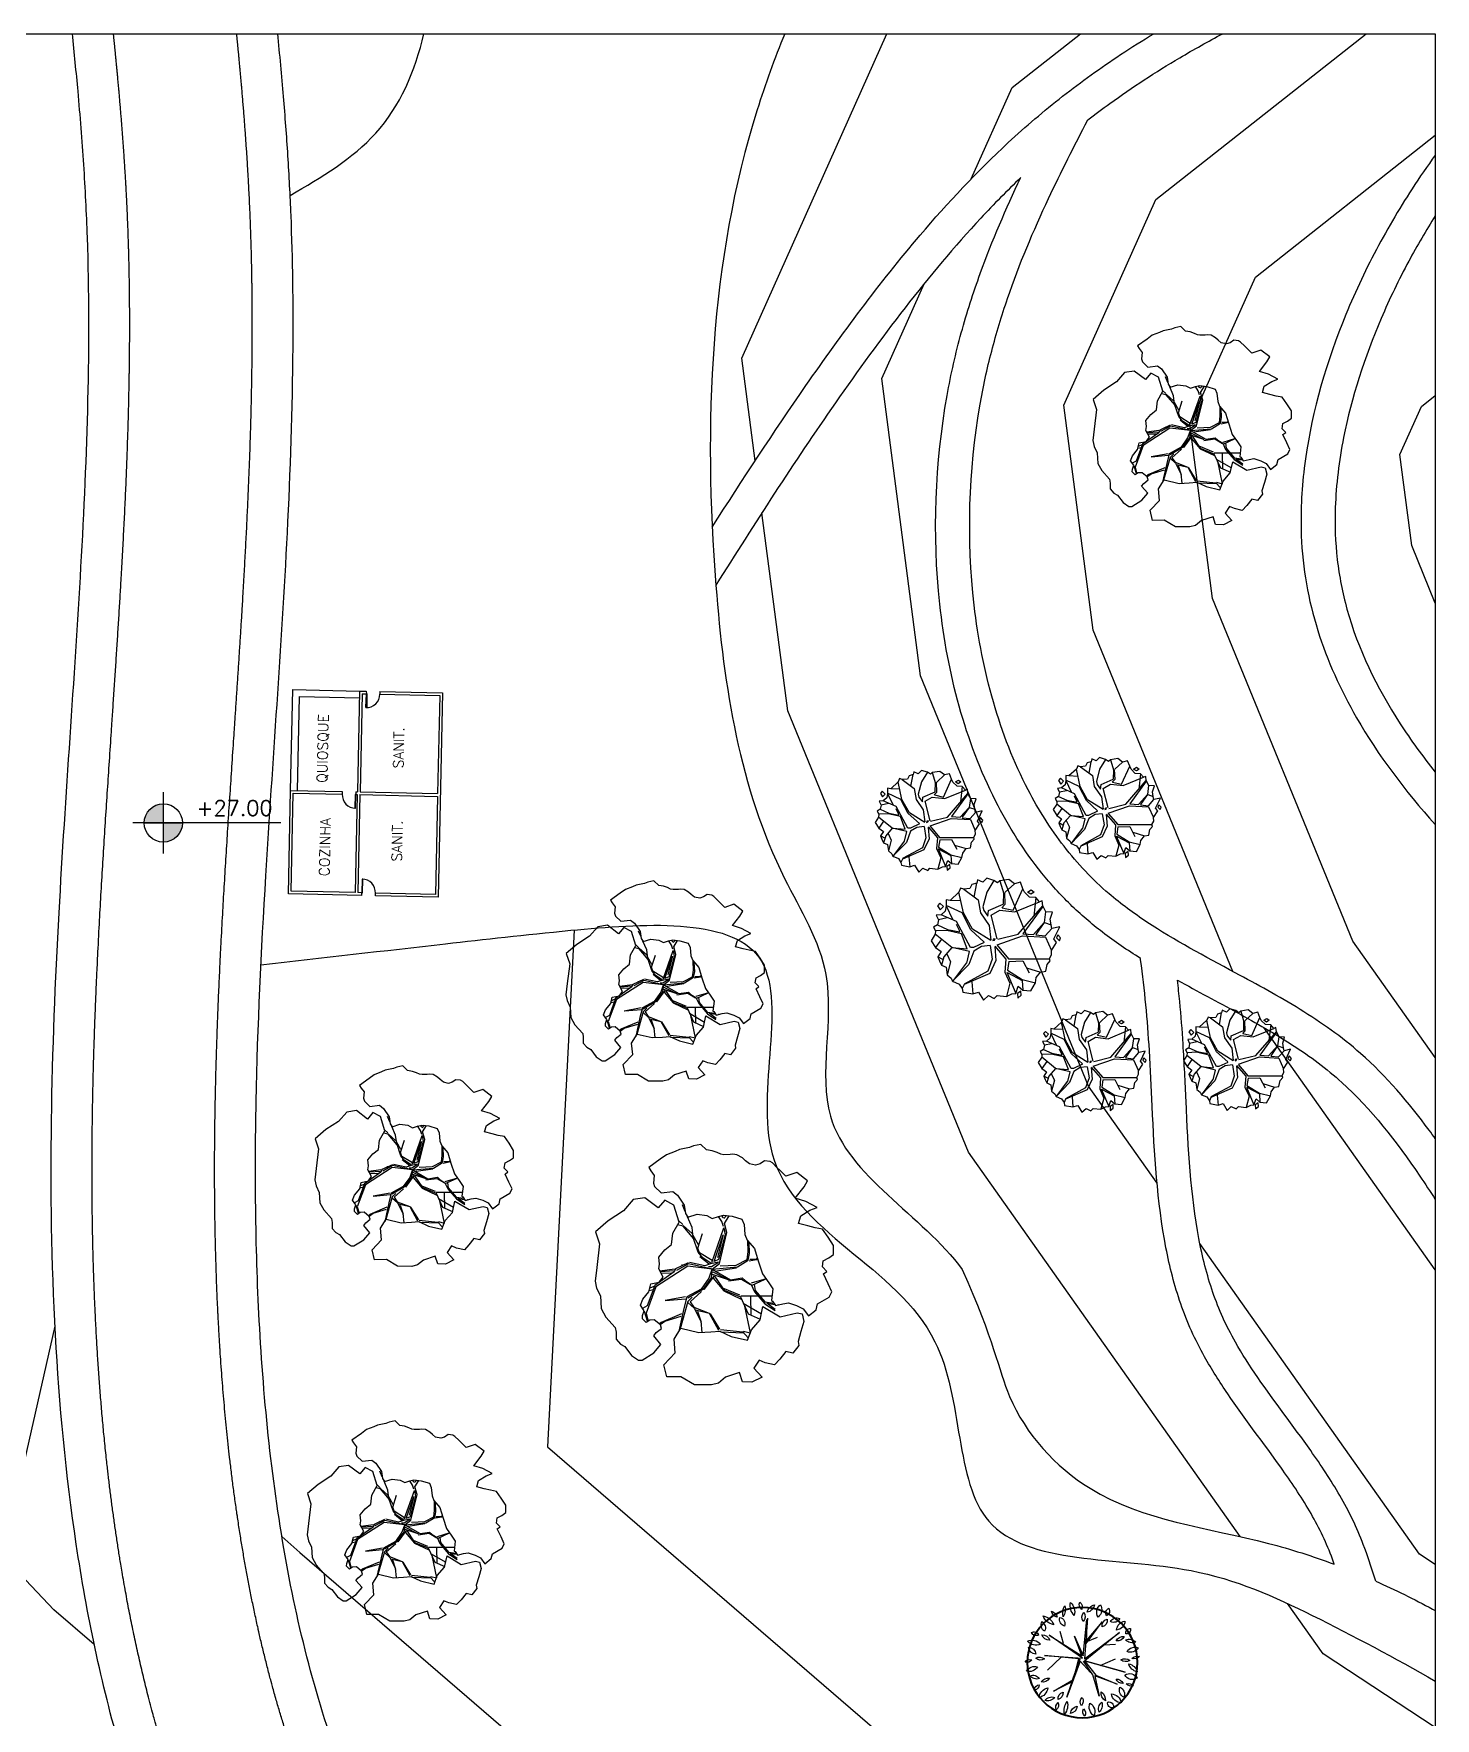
# Model space of a CAD drawing. Header units: millimetres. Extents: x 55520 to 96084, y -58491 to -49645.
# Drawn here: x 55992 to 56094.9, y -57908.8 to -57785.1 of the extents above; entities that cross this region are included whole.
import ezdxf
from ezdxf.enums import TextEntityAlignment as Align

# ---------------------------------------------------------------- set-up
doc = ezdxf.new("R2010")
doc.units = ezdxf.units.MM
for name, color, linetype in [('Alvenaria Corte', 30, 'Continuous'), ('Alvenaria Vista', 40, 'Continuous'), ('ARQ-COTAS', 1, 'Continuous'), ('ARQ-SÍMBOLOS', 2, 'Continuous'), ('ARQ-TEXTO2', 2, 'Continuous'), ('Caminhos Principais', 13, 'Continuous'), ('Cinza', 9, 'Continuous'), ('Curvas de Nível', 10, 'Continuous'), ('Esquadrias', 241, 'Continuous'), ('Linha Fina', 100, 'Continuous'), ('Árvores Existentes', 114, 'Continuous')]:
    doc.layers.add(name, color=color, linetype=linetype)
doc.styles.add('ATTR', font='romans.shx', dxfattribs={"width": 0.8, "height": 0.470416})
doc.styles.add('ROMANS', font='romans.shx')

# ---------------------------------------------------------------- blocks, each defined once
blk = doc.blocks.new('Quiosque e Banheiro')
at = {"layer": 'Alvenaria Corte'}
for p, q in [((50023.93, -44631.27), (50022.12, -44638.44)), ((50024.07, -44631.51), (50022.31, -44638.49)), ((50023.93, -44631.27), (50024.41, -44631.39)), ((50024.07, -44631.51), (50024.37, -44631.58)), ((50024.41, -44631.39), (50024.37, -44631.58)), ((50025.38, -44631.63), (50025.33, -44631.83)), ((50025.33, -44631.83), (50029.6, -44632.9)), ((50025.38, -44631.63), (50029.84, -44632.76)), ((50029.84, -44632.76), (50026.17, -44647.3)), ((50029.6, -44632.9), (50027.84, -44639.88)), ((50015.51, -44644.61), (50017.37, -44637.24)), ((50017.37, -44637.24), (50021.05, -44638.17)), ((50015.75, -44644.46), (50017.51, -44637.48)), ((50017.51, -44637.48), (50021, -44638.37)), ((50021.05, -44638.17), (50021, -44638.37)), ((50022.02, -44638.42), (50021.97, -44638.61)), ((50022.02, -44638.42), (50022.12, -44638.44)), ((50022.31, -44638.49), (50027.84, -44639.88)), ((50022.07, -44638.63), (50020.31, -44645.62)), ((50022.26, -44638.68), (50020.5, -44645.66)), ((50021.97, -44638.61), (50022.07, -44638.63)), ((50022.26, -44638.68), (50027.79, -44640.08)), ((50027.79, -44640.08), (50026.03, -44647.06)), ((50020.74, -44645.93), (50015.51, -44644.61)), ((50020.31, -44645.62), (50015.75, -44644.46)), ((50020.79, -44645.74), (50020.5, -44645.66)), ((50020.74, -44645.93), (50020.79, -44645.74)), ((50021.71, -44646.18), (50021.76, -44645.98)), ((50026.17, -44647.3), (50021.71, -44646.18)), ((50026.03, -44647.06), (50021.76, -44645.98))]:
    blk.add_line(p, q, dxfattribs=at)
at = {"layer": 'Alvenaria Vista'}
for p, q in [((50017.37, -44637.24), (50019.18, -44630.07)), ((50017.85, -44637.36), (50019.54, -44630.67)), ((50019.18, -44630.07), (50023.93, -44631.27)), ((50019.54, -44630.67), (50023.81, -44631.75))]:
    blk.add_line(p, q, dxfattribs=at)
at = {"layer": 'Esquadrias'}
for points in [[(50024.37, -44631.58), (50024.41, -44631.59), (50024.17, -44632.56), (50024.12, -44632.55)], [(50021.97, -44638.61), (50021.92, -44638.6), (50021.68, -44639.57), (50021.73, -44639.58)], [(50020.79, -44645.74), (50020.84, -44645.75), (50021.08, -44644.78), (50021.04, -44644.77)]]:
    blk.add_lwpolyline(points, close=True, dxfattribs=at)
at = {"layer": 'Linha Fina'}
for centre, start, end in [((50024.38, -44631.61), 254.36, 347.2976), ((50021.94, -44638.63), 164.36, 257.2976), ((50020.82, -44645.72), 344.36, 77.2976)]:
    blk.add_arc(centre, 0.975, start, end, dxfattribs=at)
at = {"layer": 'ARQ-TEXTO2', "char_height": 0.75, "attachment_point": 1, "rotation": 75.8288, "style": 'ROMANS'}
for s, insert in [('QUIOSQUE', (50019.37, -44637.13)), ('SANIT.', (50025.07, -44637.34)), ('COZINHA', (50018, -44643.85)), ('SANIT.', (50023.43, -44643.98))]:
    blk.add_mtext(s, dxfattribs=dict(at, insert=insert))
blk = doc.blocks.new('Nível_Planta')
at = {"layer": 'ARQ-SÍMBOLOS', "ltscale": 0.1}
h = blk.add_hatch(color=1, dxfattribs=at)
h.dxf.hatch_style = 1
h.paths.add_polyline_path([(-0.25, 0), (0, 0), (0, 0.25, 0.414214)])
h.paths.add_polyline_path([(0.25, 0), (0, 0), (0, -0.25, 0.414214)])
at = {"layer": 'ARQ-SÍMBOLOS', "color": 1}
for p, q in [((0, 0.4), (0, -0.4)), ((1.535, 0), (-0.4, 0))]:
    blk.add_line(p, q, dxfattribs=at)
at = {"layer": 'ARQ-SÍMBOLOS', "color": 1, "ltscale": 0.1}
blk.add_line((-0.25, 0), (0.25, 0), dxfattribs=at)
at = {"layer": 'ARQ-SÍMBOLOS', "color": 1}
blk.add_circle((0, 0), 0.25, dxfattribs=at)
at = {"layer": 'ARQ-TEXTO2', "style": 'ROMANS'}
blk.add_attdef('NIVEL-ACABADO', text='', height=0.2, dxfattribs=at).set_placement((0.432, 0.034), align=Align.BOTTOM_LEFT)
blk = doc.blocks.new('ARBOL')
at = {"color": 0, "linetype": 'ByBlock'}
for p, q in [((-1.375, 4.169), (-1.336, 4.042)), ((-1.336, 4.131), (-1.358, 4.18)), ((-1.034, 4.388), (-1.216, 4.399)), ((-0.978, 4.411), (-1.203, 4.42)), ((-0.543, 3.996), (-1.034, 4.388)), ((-0.889, 4.31), (-0.907, 4.428)), ((-0.509, 4.007), (-0.889, 4.31)), ((-0.587, 4.074), (-0.58, 4.163)), ((-1.203, 3.549), (-1.65, 3.817)), ((-1.079, 3.416), (-1.604, 3.774)), ((-1.336, 4.042), (-1.347, 3.661)), ((-1.302, 3.638), (-1.336, 4.131)), ((-1.013, 3.448), (-0.912, 3.884)), ((-0.967, 3.437), (-0.9, 3.895)), ((-0.33, 3.169), (-0.543, 3.996)), ((-0.52, 4.03), (-0.529, 4.132)), ((-0.353, 3.494), (-0.509, 4.007)), ((-0.364, 3.572), (-0.3, 3.784)), ((-0.33, 3.505), (-0.263, 3.774)), ((-0.298, 3.471), (-0.236, 3.794)), ((-1.113, 3.416), (-1.269, 3.327)), ((-0.978, 3.405), (-1.203, 3.549)), ((-1.022, 3.292), (-1.079, 3.416)), ((-0.912, 3.047), (-0.978, 3.405)), ((-0.298, 3.448), (-0.353, 3.494)), ((-0.286, 3.136), (-0.341, 3.437)), ((-0.263, 3.136), (-0.298, 3.448)), ((-1.48, 3.047), (-1.906, 2.969)), ((-1.893, 2.935), (-1.502, 3.024)), ((-1.593, 3.281), (-1.837, 3.338)), ((-1.357, 3.282), (-1.614, 3.282)), ((-1.269, 3.327), (-1.593, 3.281)), ((-1.246, 3.327), (-1.48, 3.047)), ((-1.313, 3.315), (-1.48, 3.047)), ((-1.102, 3.37), (-1.246, 3.327)), ((-1.102, 3.37), (-0.967, 3.058)), ((-0.933, 3.013), (-1.013, 3.393)), ((-0.733, 2.802), (-0.912, 3.047)), ((-0.567, 2.667), (-0.33, 3.169)), ((-0.567, 2.667), (-0.286, 3.136)), ((-0.442, 2.802), (-0.263, 3.102)), ((0.553, 2.98), (0.619, 3.091)), ((0.587, 2.98), (0.695, 3.036)), ((-1.961, 2.935), (-2.139, 2.455)), ((-1.905, 2.924), (-2.117, 2.466)), ((-0.765, 2.712), (-1.112, 2.578)), ((-0.732, 2.667), (-1.101, 2.567)), ((-0.721, 2.678), (-0.944, 2.991)), ((-0.744, 2.756), (-0.933, 3.013)), ((-0.567, 2.667), (-0.921, 2.354)), ((-0.91, 2.399), (-0.687, 2.701)), ((-0.631, 2.678), (-0.91, 2.399)), ((-0.554, 2.666), (-0.744, 2.756)), ((-0.554, 2.666), (-0.733, 2.802)), ((-0.567, 2.667), (-0.698, 2.119)), ((-0.567, 2.667), (-0.497, 2.476)), ((-0.486, 2.733), (-0.509, 2.666)), ((-0.509, 2.666), (-0.465, 2.488)), ((-0.465, 2.488), (-0.442, 2.666)), ((-0.442, 2.666), (-0.442, 2.802)), ((-0.441, 2.701), (-0.218, 2.846)), ((-0.43, 2.656), (-0.262, 2.79)), ((-0.385, 2.611), (-0.129, 2.824)), ((-0.262, 2.79), (-0.106, 2.846)), ((-0.129, 2.824), (-0.017, 2.824)), ((-0.106, 2.846), (0.24, 2.846)), ((-0.017, 2.824), (0.262, 2.622)), ((0.05, 2.79), (0.285, 2.835)), ((0.207, 2.846), (0.553, 2.98)), ((0.24, 2.846), (0.464, 2.801)), ((0.33, 2.846), (0.565, 2.98)), ((0.464, 2.801), (0.72, 2.822)), ((0.848, 2.833), (1.011, 2.846)), ((-2.117, 2.466), (-2.284, 2.39)), ((-2.106, 2.444), (-2.191, 2.315)), ((-1.581, 2.242), (-2.191, 2.315)), ((-1.357, 2.265), (-1.77, 2.22)), ((-1.112, 2.578), (-1.413, 2.265)), ((-1.101, 2.567), (-1.357, 2.265)), ((-1.313, 2.265), (-1.044, 2.578)), ((-0.933, 2.41), (-0.989, 2.119)), ((-0.921, 2.354), (-0.966, 2.097)), ((-0.631, 2.589), (-0.709, 2.142)), ((-0.553, 2.477), (-0.653, 2.13)), ((-0.497, 2.476), (0.105, 2.096)), ((-0.419, 2.632), (0.229, 2.13)), ((-0.419, 2.577), (0.083, 2.197)), ((-0.408, 2.465), (-0.419, 2.577)), ((0.071, 2.153), (-0.408, 2.465)), ((0.083, 2.197), (-0.353, 2.476)), ((-1.77, 2.22), (-1.968, 2.002)), ((-1.514, 2.251), (-1.864, 1.941)), ((-1.825, 2.171), (-1.406, 2.041)), ((-1.346, 1.93), (-1.681, 1.796)), ((-1.324, 1.907), (-1.636, 1.784)), ((-1.335, 2.253), (-1.56, 1.588)), ((-1.167, 1.952), (-1.346, 1.93)), ((-1.19, 1.885), (-1.324, 1.907)), ((-1.19, 1.952), (-1.156, 1.616)), ((-0.989, 2.119), (-1.167, 1.963)), ((-1.044, 2.053), (-1.167, 1.952)), ((-1.156, 1.592), (-1.145, 1.941)), ((-0.966, 2.097), (-1.044, 2.053)), ((-0.698, 2.119), (-0.631, 1.84)), ((-0.653, 2.13), (-0.609, 1.862)), ((0.229, 2.13), (0.071, 2.153)), ((0.105, 2.096), (0.318, 2.084)), ((0.261, 2.13), (0.374, 2.13)), ((0.318, 2.084), (0.443, 1.93)), ((0.374, 2.13), (0.51, 2.162)), ((0.429, 2.063), (0.469, 1.983)), ((0.44, 2.063), (0.504, 2.095)), ((-1.681, 1.796), (-1.893, 1.628)), ((-1.871, 1.616), (-1.681, 1.751)), ((-1.795, 1.523), (-1.793, 1.527)), ((-1.681, 1.751), (-1.762, 1.589)), ((-1.636, 1.784), (-1.725, 1.6)), ((-0.653, 1.829), (-0.676, 1.661)), ((-0.676, 1.661), (-0.671, 1.632)), ((-0.62, 1.796), (-0.664, 1.673)), ((-0.664, 1.673), (-0.653, 1.631)), ((-0.631, 1.84), (-0.497, 1.762)), ((-0.609, 1.862), (-0.452, 1.784)), ((-0.497, 1.762), (-0.257, 1.692)), ((-0.452, 1.784), (-0.214, 1.71))]:
    blk.add_line(p, q, dxfattribs=at)
for p, q in [((-0.272, 3.281), (-0.266, 3.278)), ((-0.266, 3.278), (-0.257, 3.276))]:
    blk.add_line(p, q)
at = {"color": 0, "linetype": 'ByBlock', "flags": 128}
for points in [[(-2.006, 4.806), (-1.93, 4.502), (-1.803, 4.292), (-1.567, 4.384), (-1.517, 4.308), (-1.466, 4.165), (-1.382, 4.165), (-1.23, 4.258), (-1.205, 4.359), (-1.23, 4.452), (-1.129, 4.502), (-1.061, 4.477), (-0.969, 4.41), (-0.825, 4.452), (-0.715, 4.359), (-0.597, 4.174), (-0.446, 4.081), (-0.471, 3.887), (-0.386, 3.769), (-0.184, 3.803), (-0.091, 3.752), (0.069, 3.719), (0.179, 3.542), (0.246, 3.356), (0.474, 3.255), (0.668, 3.036), (1.064, 3.028), (1.233, 3.188), (1.115, 3.382), (1.427, 3.592), (1.469, 3.853), (1.301, 4.14), (1.199, 4.536), (1.056, 4.881), (0.769, 4.881), (0.288, 5.109), (0.01, 5.244), (-0.15, 5.261), (-0.344, 5.235), (-0.614, 5.311), (-0.833, 5.269), (-1.12, 5.143), (-1.222, 5.16), (-1.373, 5.21), (-1.508, 5.151), (-1.593, 5.075), (-1.829, 4.999), (-1.981, 4.881), (-2.006, 4.806)], [(-2.06, 1.565), (-2.097, 1.177), (-2.157, 1.08), (-2.327, 1.092), (-2.521, 1.226), (-2.715, 1.359), (-2.8, 1.371), (-2.922, 1.553), (-2.837, 1.686), (-2.958, 1.868), (-3.043, 2.025), (-2.934, 2.207), (-2.837, 2.316), (-2.97, 2.486), (-3.213, 2.377), (-3.249, 2.631), (-3.176, 2.825), (-2.958, 2.825), (-2.958, 3.153), (-3.031, 3.346), (-3.019, 3.504), (-2.897, 3.868), (-2.631, 4.098), (-2.533, 4.401), (-2.255, 4.377), (-2.085, 4.049), (-1.781, 3.977), (-1.599, 3.759), (-1.818, 3.407), (-1.89, 3.141), (-1.939, 2.947), (-2.133, 2.741), (-2.327, 2.425), (-2.133, 2.268), (-1.987, 2.013), (-1.721, 1.856), (-2.06, 1.565)], [(-1.677, 1.613), (-1.791, 1.581), (-1.802, 1.415), (-1.823, 1.29), (-1.937, 1.134), (-2.052, 1.02), (-2.239, 0.957), (-2.166, 0.749), (-2.052, 0.676), (-1.989, 0.385), (-1.896, 0.291), (-1.698, 0.312), (-1.458, 0.343), (-1.427, 0.25), (-1.302, 0.312), (-1.177, 0.25), (-1.156, 0.114), (-1.114, -0.01), (-0.927, -0.073), (-0.708, -0.021), (-0.5, 0.042), (-0.417, 0.187), (-0.323, 0.333), (-0.208, 0.51), (-0.063, 0.406), (-0.01, 0.177), (0, 0), (0.208, 0.198), (0.354, 0.406), (0.531, 0.135), (0.635, 0.021), (0.885, 0.187), (0.885, 0.447), (1.052, 0.531), (1.135, 0.572), (1.26, 0.635), (1.312, 0.676), (1.364, 0.791), (1.333, 0.905), (1.333, 1.009), (1.406, 1.134), (1.5, 1.196), (1.583, 1.238), (1.687, 1.332), (1.729, 1.415), (1.74, 1.477), (1.781, 1.613), (1.812, 1.675), (1.875, 1.737), (1.948, 1.831), (2.01, 1.945), (2.166, 2.029), (2.187, 2.195), (2.177, 2.289), (2.208, 2.518), (2.198, 2.622), (2.187, 2.83), (2.135, 2.996), (2.041, 3.298), (1.958, 3.277), (1.833, 3.236), (1.677, 3.308), (1.594, 3.308), (1.416, 3.215), (1.364, 2.955), (1.25, 2.882), (0.989, 2.809), (0.802, 2.84), (0.708, 2.819), (0.708, 2.601), (0.614, 2.403), (0.51, 2.31), (0.51, 2.164), (0.5, 2.05), (0.417, 1.873), (0.281, 1.685), (0.156, 1.675), (-0.063, 1.727), (-0.198, 1.717), (-0.427, 1.623), (-0.719, 1.633), (-1.021, 1.633), (-1.26, 1.561), (-1.416, 1.519), (-1.656, 1.633), (-1.677, 1.613)]]:
    blk.add_lwpolyline(points, dxfattribs=at)
blk = doc.blocks.new('tree 17')
at = {"color": 0, "linetype": 'ByBlock'}
for p, q in [((-0.149, 0.772), (-0.808, 1.664)), ((-0.808, 1.664), (-0.082, 0.822)), ((-0.215, 1.813), (-0.082, 0.152)), ((-0.033, 0.269), (-0.182, 1.747)), ((-0.182, 1.747), (-0.149, 0.772)), ((-0.082, 0.152), (-1.511, 1.221)), ((-1.511, 1.221), (-0.099, 0.075)), ((-0.89, 0.728), (-1.344, 0.756)), ((-0.082, 0.822), (-0.619, 1.038)), ((0.327, 1.071), (-0.033, 0.269)), ((0.001, 0.186), (1.346, 1.116)), ((1.346, 1.116), (0.017, 0.269)), ((0.017, 0.269), (0.327, 1.071)), ((0.765, 0.778), (0.909, 1.26)), ((-0.099, 0.075), (-1.738, -0.385)), ((-1.738, -0.385), (-0.082, 0.075)), ((-0.719, -0.113), (-1.344, 0.152)), ((-0.082, 0.075), (-0.542, -0.512)), ((-0.431, -0.496), (-0.049, 0.058)), ((-0.049, 0.058), (-0.326, -0.401)), ((-0.326, -0.401), (0.084, 0.058)), ((1.54, 0.285), (0.001, 0.186)), ((0.084, 0.058), (0.626, -1.404)), ((0.626, -1.404), (0.1, 0.136)), ((0.1, 0.136), (0.444, -0.795)), ((0.15, 0.152), (1.54, 0.285)), ((0.361, -0.684), (0.15, 0.152)), ((0.865, 0.224), (1.418, -0.302)), ((-0.542, -0.512), (-1.411, -0.878)), ((-1.411, -0.878), (-0.509, -0.545)), ((-0.686, -1.37), (-0.431, -0.496)), ((-0.509, -0.545), (-0.686, -1.37)), ((1.18, -1.16), (0.361, -0.684)), ((0.444, -0.795), (1.18, -1.16))]:
    blk.add_line(p, q, dxfattribs=at)
for points in [[(-1.072, 2.208, 0.45154), (-0.987, 1.9)], [(-0.987, 1.9, 0.45154), (-1.072, 2.208)], [(-0.733, 2.356, 0.375302), (-0.637, 1.847)], [(-0.637, 1.847, 0.375302), (-0.733, 2.356)], [(-0.191, 2.048, 0.30277), (-0.499, 2.346)], [(-0.499, 2.346, 0.30277), (-0.191, 2.048)], [(0.106, 2.463, 0.350689), (0.021, 2.165)], [(0.021, 2.165, 0.350689), (0.106, 2.463)], [(0.478, 2.441, 0.27027), (0.329, 1.921)], [(0.329, 1.921, 0.27027), (0.478, 2.441)], [(0.711, 2.314, 0.218613), (0.775, 1.868)], [(0.775, 1.868, 0.218613), (0.711, 2.314)], [(1.253, 2.091, 0.288468), (1.019, 1.847)], [(1.019, 1.847, 0.288468), (1.253, 2.091)], [(-1.954, 1.39, 0.525994), (-1.773, 1.167)], [(-1.773, 1.167, 0.525994), (-1.954, 1.39)], [(-1.391, 1.326, 0.363335), (-1.731, 1.687)], [(-1.731, 1.687, 0.363335), (-1.391, 1.326)], [(-1.147, 1.666, 0.420523), (-1.518, 1.793)], [(-1.518, 1.793, 0.420523), (-1.147, 1.666)], [(-1.009, 1.762, 0.408258), (-0.807, 1.454)], [(-0.807, 1.454, 0.408258), (-1.009, 1.762)], [(-0.053, 2.048, 0.340953), (-0.032, 1.666)], [(-0.032, 1.666, 0.340953), (-0.053, 2.048)], [(0.913, 1.836, 0.440076), (0.722, 1.485)], [(0.722, 1.485, 0.440076), (0.913, 1.836)], [(1.592, 1.9, 0.268637), (1.168, 1.539)], [(1.168, 1.539, 0.268637), (1.592, 1.9)], [(1.645, 1.666, 0.386862), (1.539, 1.273)], [(1.539, 1.273, 0.386862), (1.645, 1.666)], [(-1.752, 0.923, 0.295875), (-2.177, 0.827)], [(-2.177, 0.827, 0.295875), (-1.752, 0.923)], [(-1.38, 0.88, 0.343163), (-1.699, 1.061)], [(-1.699, 1.061, 0.343163), (-1.38, 0.88)], [(1.645, 1.124, 0.341117), (1.327, 0.912)], [(1.327, 0.912, 0.341117), (1.645, 1.124)], [(2.229, 0.869, 0.343561), (1.709, 0.753)], [(1.709, 0.753, 0.343561), (2.229, 0.869)], [(2.07, 1.22, 0.443589), (1.773, 1.124)], [(1.773, 1.124, 0.443589), (2.07, 1.22)], [(-2.017, 0.169, 0.288328), (-2.325, 0.243)], [(-2.325, 0.243, 0.288328), (-2.017, 0.169)], [(-1.816, 0.445, 0.362144), (-2.272, 0.604)], [(-2.272, 0.604, 0.362144), (-1.816, 0.445)], [(-1.561, 0.115, 0.309468), (-1.932, 0.084)], [(-1.932, 0.084, 0.309468), (-1.561, 0.115)], [(1.9, 0.179, 0.326555), (1.539, 0.147)], [(1.539, 0.147, 0.326555), (1.9, 0.179)], [(2.198, 0.625, 0.38021), (1.89, 0.349)], [(1.89, 0.349, 0.38021), (2.198, 0.625)], [(2.325, 0.02, 0.383832), (2.06, 0.115)], [(2.06, 0.115, 0.383832), (2.325, 0.02)], [(-1.89, -0.054, 0.289447), (-2.23, -0.373)], [(-2.23, -0.373, 0.289447), (-1.89, -0.054)], [(-1.731, -0.511, 0.447347), (-2.23, -0.628)], [(-2.23, -0.628, 0.447347), (-1.731, -0.511)], [(-1.37, -0.67, 0.315606), (-1.656, -0.851)], [(-1.656, -0.851, 0.315606), (-1.37, -0.67)], [(1.677, -0.787, 0.340003), (1.338, -0.639)], [(1.338, -0.639, 0.340003), (1.677, -0.787)], [(2.134, -0.532, 0.317134), (1.741, -0.649)], [(1.741, -0.649, 0.317134), (2.134, -0.532)], [(2.272, -0.352, 0.351781), (1.826, -0.171)], [(1.826, -0.171, 0.351781), (2.272, -0.352)], [(-1.784, -0.862, 0.306984), (-2.081, -0.947)], [(-2.081, -0.947, 0.306984), (-1.784, -0.862)], [(-1.529, -1, 0.414115), (-1.688, -1.403)], [(-1.688, -1.403, 0.414115), (-1.529, -1)], [(-1.179, -1.276, 0.365918), (-1.582, -1.637)], [(-1.582, -1.637, 0.365918), (-1.179, -1.276)], [(-0.765, -1.191, 0.285981), (-0.934, -1.552)], [(-0.934, -1.552, 0.285981), (-0.765, -1.191)], [(0.786, -1.201, 0.368927), (0.987, -1.499)], [(0.987, -1.499, 0.368927), (0.786, -1.201)], [(1.762, -1.425, 0.316942), (1.412, -1.032)], [(1.412, -1.032, 0.316942), (1.762, -1.425)], [(1.752, -0.904, 0.40592), (1.943, -1.106)], [(1.943, -1.106, 0.40592), (1.752, -0.904)], [(-1.03, -1.605, 0.559657), (-1.264, -1.839)], [(-1.264, -1.839, 0.559657), (-1.03, -1.605)], [(-0.786, -1.616, 0.321275), (-0.68, -2.019)], [(-0.68, -2.019, 0.321275), (-0.786, -1.616)], [(-0.308, -1.648, 0.362047), (-0.478, -2.168)], [(-0.478, -2.168, 0.362047), (-0.308, -1.648)], [(-0.043, -1.881, 0.345907), (-0.106, -2.179)], [(-0.106, -2.179, 0.345907), (-0.043, -1.881)], [(0.01, -1.414, 0.328832), (0.042, -1.764)], [(0.042, -1.764, 0.328832), (0.01, -1.414)], [(0.212, -1.775, 0.339938), (0.488, -2.072)], [(0.488, -2.072, 0.339938), (0.212, -1.775)], [(0.616, -1.584, 0.235997), (0.722, -2.094)], [(0.722, -2.094, 0.235997), (0.616, -1.584)], [(0.987, -1.626, 0.337084), (1.062, -1.924)], [(1.062, -1.924, 0.337084), (0.987, -1.626)], [(1.529, -1.541, 0.303563), (1.125, -1.414)], [(1.125, -1.414, 0.303563), (1.529, -1.541)]]:
    blk.add_lwpolyline(points, format="xyb")
at = {"lineweight": 40}
blk.add_circle((0, 0), 2.242, dxfattribs=at)
blk = doc.blocks.new('árvore_media')
for p, q in [((55224.72, -51941.34), (55224.45, -51940.06)), ((55224.74, -51939.89), (55225.62, -51940.54)), ((55225.38, -51940.37), (55225.54, -51939.52)), ((55226.15, -51940.06), (55225.91, -51940.97)), ((55226.59, -51939.35), (55226.15, -51940.06)), ((55226.95, -51939.38), (55227.19, -51940.18)), ((55227.17, -51940.8), (55227.19, -51940.12)), ((55227.23, -51940.09), (55227.26, -51940.83)), ((55227.28, -51940.08), (55227.84, -51939.55)), ((55227.76, -51941.17), (55228.36, -51939.86)), ((55224.65, -51941.34), (55223.66, -51940.88)), ((55223.66, -51940.91), (55224.06, -51941.73)), ((55224.56, -51940.6), (55223.9, -51940.57)), ((55225.62, -51940.54), (55225.76, -51941.34)), ((55225.91, -51940.97), (55225.96, -51941.19)), ((55225.96, -51941.19), (55226.22, -51941.53)), ((55226.22, -51941.53), (55226.26, -51941.19)), ((55226.26, -51941.19), (55227.15, -51940.8)), ((55226.42, -51941.48), (55226.95, -51941.17)), ((55226.95, -51941.17), (55227.87, -51941.28)), ((55227.26, -51940.83), (55227.08, -51941.02)), ((55227.1, -51941.02), (55227.76, -51941.17)), ((55227.87, -51941.28), (55229.38, -51940.66)), ((55228.07, -51942.64), (55229.57, -51940.91)), ((55229.57, -51940.94), (55228.36, -51942.61)), ((55229.15, -51940.4), (55229.02, -51941.53)), ((55223.13, -51942.07), (55223.75, -51942.35)), ((55223.73, -51941.65), (55223.2, -51941.76)), ((55224.3, -51941.87), (55223.35, -51941.45)), ((55225.16, -51943.46), (55224.3, -51941.87)), ((55224.48, -51942.41), (55224.3, -51942.04)), ((55225.18, -51942.38), (55224.65, -51941.34)), ((55225.27, -51942.33), (55224.72, -51941.34)), ((55225.76, -51941.34), (55226.29, -51942.1)), ((55226.29, -51942.1), (55226.4, -51943)), ((55226.79, -51942.92), (55226.42, -51941.48)), ((55229, -51942.66), (55229.66, -51941.93)), ((55229.66, -51941.93), (55229.15, -51942.66)), ((55229.68, -51941.93), (55229.77, -51941.28)), ((55229.68, -51941.93), (55230.08, -51942.07)), ((55224.01, -51943.46), (55223, -51942.64)), ((55223.7, -51942.41), (55223.02, -51942.44)), ((55223.37, -51942.95), (55223.02, -51943.46)), ((55224.61, -51942.61), (55223.7, -51942.41)), ((55223.75, -51942.35), (55224.5, -51942.5)), ((55224.5, -51942.5), (55224.48, -51942.41)), ((55224.96, -51943.54), (55224.61, -51942.61)), ((55226, -51943.12), (55225.18, -51942.38)), ((55226.4, -51943.03), (55225.27, -51942.33)), ((55226, -51943.15), (55225.34, -51943.46)), ((55226.79, -51943.29), (55228.34, -51942.75)), ((55226.82, -51942.95), (55228.07, -51942.64)), ((55228.34, -51942.75), (55229.75, -51942.83)), ((55228.36, -51942.61), (55229, -51942.66)), ((55229.15, -51942.69), (55229.73, -51942.75)), ((55229.73, -51942.75), (55230.13, -51942.3)), ((55229.75, -51942.83), (55230.1, -51943.63)), ((55223.46, -51944.19), (55223.15, -51944.02)), ((55223.53, -51944.02), (55223.37, -51944.53)), ((55224.01, -51943.46), (55223.53, -51944.02)), ((55223.7, -51943.85), (55223.93, -51944.33)), ((55225.09, -51943.71), (55224.01, -51943.46)), ((55224.04, -51943.46), (55224.96, -51943.54)), ((55224.92, -51944.42), (55225.09, -51943.71)), ((55225.36, -51943.68), (55225.05, -51944.5)), ((55225.34, -51943.46), (55225.16, -51943.46)), ((55225.82, -51943.4), (55225.36, -51943.68)), ((55226.35, -51943.34), (55225.82, -51943.4)), ((55226.48, -51944.16), (55226.22, -51944.9)), ((55226.71, -51944.25), (55226.33, -51945.04)), ((55226.35, -51943.34), (55226.48, -51944.16)), ((55226.64, -51943.37), (55227.32, -51944.16)), ((55226.64, -51943.4), (55226.71, -51944.25)), ((55226.79, -51943.32), (55227.48, -51944.14)), ((55227.32, -51944.16), (55227.26, -51944.96)), ((55227.5, -51944.31), (55227.41, -51944.84)), ((55227.48, -51944.14), (55229.99, -51944.14)), ((55227.5, -51944.31), (55228.36, -51944.28)), ((55228.36, -51944.28), (55228.74, -51945.01)), ((55223.93, -51944.33), (55223.73, -51945.13)), ((55224.06, -51945.55), (55224.9, -51944.42)), ((55225.05, -51944.5), (55224.06, -51945.52)), ((55226.22, -51944.9), (55224.76, -51945.69)), ((55226.33, -51945.04), (55224.76, -51945.72)), ((55227.26, -51944.96), (55227.57, -51945.64)), ((55227.37, -51944.96), (55227.92, -51946.26)), ((55227.39, -51944.98), (55228.32, -51945.47)), ((55227.41, -51944.84), (55228.32, -51945.41)), ((55228.58, -51944.7), (55229.44, -51944.96)), ((55224.76, -51945.72), (55224.65, -51945.97)), ((55225.23, -51945.55), (55225.29, -51946.29)), ((55227.57, -51945.64), (55227.35, -51946.46)), ((55228.32, -51945.41), (55229.13, -51945.61)), ((55228.32, -51945.47), (55228.36, -51946.06))]:
    blk.add_line(p, q)
for points in [[(55223.9, -51940.57), (55223.66, -51940.53), (55223.66, -51940.91), (55223.61, -51941.23), (55223.35, -51941.45), (55223.06, -51941.48), (55223.2, -51941.76), (55223.13, -51942.07), (55222.89, -51942.22), (55223.02, -51942.44), (55223, -51942.64), (55222.75, -51943.04), (55223.02, -51943.46), (55223.36, -51943.71), (55223.15, -51944.02), (55223.25, -51944.27), (55223.37, -51944.53), (55223.66, -51944.66), (55223.73, -51945.13), (55223.97, -51945.33), (55224.06, -51945.52), (55224.46, -51945.69), (55224.65, -51945.97), (55224.68, -51946.18), (55225.29, -51946.29), (55225.65, -51946.18), (55225.95, -51946.68), (55226.26, -51946.4), (55226.61, -51946.57), (55226.78, -51946.4), (55227.35, -51946.46), (55227.69, -51946.29), (55227.92, -51946.26), (55228.08, -51945.83), (55228.36, -51946.06), (55228.85, -51946.11), (55229.13, -51945.61), (55229.18, -51945.3), (55229.44, -51944.96), (55229.76, -51944.91), (55229.84, -51944.49), (55230.03, -51944.27), (55229.99, -51944.14), (55230.12, -51943.88), (55230.1, -51943.63), (55230.42, -51943.14), (55230.26, -51942.93), (55230.61, -51942.19), (55230.13, -51942.3), (55230.08, -51942.07), (55230.03, -51941.73), (55230.17, -51941.3), (55229.77, -51941.28), (55229.57, -51940.91), (55229.54, -51940.6), (55229.38, -51940.66), (55229.15, -51940.4), (55228.77, -51940.38), (55228.46, -51940.07), (55228.36, -51939.86), (55228.21, -51939.46), (55227.84, -51939.55), (55227.5, -51939.29), (55226.95, -51939.38), (55226.81, -51939.5), (55226.59, -51939.35), (55226.15, -51939.22), (55225.9, -51939.46), (55225.59, -51939.32), (55225.54, -51939.52), (55225.24, -51939.61), (55225.12, -51939.85), (55224.74, -51939.89), (55224.55, -51939.82), (55224.45, -51940.06)], [(55228.65, -51940.06), (55228.87, -51939.92), (55229.05, -51940.06), (55228.85, -51940.2)], [(55223.28, -51940.74), (55223.14, -51940.91), (55223.3, -51941.16), (55223.5, -51940.95)], [(55226.66, -51942.92), (55226.55, -51942.95), (55226.53, -51943.03), (55226.62, -51943)], [(55230.5, -51942.68), (55230.42, -51942.86), (55230.59, -51943.04), (55230.67, -51942.86)], [(55228.24, -51946.12), (55228.02, -51946.26), (55228.04, -51946.55), (55228.26, -51946.38)]]:
    blk.add_lwpolyline(points, close=True)
at = {"style": 'ATTR', "width": 0.8, "flags": 9}
blk.add_attdef('ESTCODE', (55226.66, -51942.92), '', height=0.0000158, dxfattribs=at)

msp = doc.modelspace()

# ---------------------------------------------------------------- linework, layer by layer
at = {"layer": 'Alvenaria Vista'}
msp.add_open_spline([(56094.926, -57998.682), (56031.34, -58012.799), (55967.754, -58026.916), (55904.168, -58041.032), (55893.916, -58041.959), (55883.664, -58042.885), (55873.412, -58043.812), (55861.019, -58041.573), (55848.625, -58039.333), (55836.232, -58037.094), (55828.336, -58029.438), (55820.44, -58021.781), (55812.545, -58014.125), (55812.785, -57957.125), (55813.026, -57900.124), (55813.267, -57843.124), (55812.745, -57823.782), (55812.223, -57804.44), (55811.701, -57785.098)], degree=3, knots=[20.3224163, 20.3224163, 20.3224163, 20.3224163, 21.3053757, 21.3053757, 21.3053757, 22.3053757, 22.3053757, 22.3053757, 23.3053757, 23.3053757, 23.3053757, 24.3053757, 24.3053757, 24.3053757, 25.3053757, 25.3053757, 25.3053757, 25.5933686, 25.5933686, 25.5933686, 25.5933686], dxfattribs=at)
at = {"layer": 'ARQ-COTAS'}
msp.add_lwpolyline([(55660.96, -57785.098), (56094.926, -57785.098), (56094.926, -58110.981), (55660.96, -58110.981)], close=True, dxfattribs=at)
at = {"layer": 'Caminhos Principais'}
for points, knots in [([(56031.696, -58003.501), (56039.652, -57996.719), (56047.723, -57989.875), (56059.515, -57980.89), (56062.801, -57978.482), (56066.629, -57975.839), (56067.084, -57975.528), (56067.54, -57975.218), (56066.896, -57974.81), (56066.251, -57974.404), (56064.404, -57973.256), (56063.199, -57972.52), (56061.082, -57971.256), (56060.175, -57970.724), (56058.334, -57969.659), (56057.403, -57969.129), (56054.585, -57967.539), (56052.672, -57966.482), (56046.872, -57963.286), (56042.923, -57961.125), (56035.084, -57956.559), (56031.192, -57954.154), (56023.688, -57948.881), (56020.075, -57946.012), (56015.31, -57941.415), (56013.936, -57939.976), (56011.777, -57937.487), (56010.954, -57936.477), (56009.375, -57934.4), (56008.622, -57933.338), (56006.467, -57930.09), (56005.17, -57927.843), (56001.679, -57920.955), (55999.854, -57916.13), (55996.971, -57906.221), (55995.913, -57901.134), (55994.373, -57890.887), (55993.891, -57885.726), (55993.323, -57875.301), (55993.254, -57870.056), (55993.396, -57859.728), (55993.607, -57854.643), (55994.356, -57840.95), (55995.019, -57832.492), (55995.955, -57815.979), (55996.229, -57807.925), (55995.899, -57798.263), (55995.81, -57796.492), (55995.575, -57792.924), (55995.432, -57791.131), (55995.142, -57787.924), (55995.003, -57786.514), (55994.856, -57785.098)], [0, 0, 0, 0, 31.4096718, 31.4096718, 43.1663985, 43.1663985, 44.747182, 44.747182, 44.747182, 47.0850167, 47.0850167, 51.4159509, 51.4159509, 54.6318345, 54.6318345, 57.8477182, 57.8477182, 64.2794854, 64.2794854, 77.14302, 77.14302, 90.0065545, 90.0065545, 102.8700891, 102.8700891, 108.357779, 108.357779, 111.9079407, 111.9079407, 115.4581024, 115.4581024, 122.5584259, 122.5584259, 136.6347641, 136.6347641, 150.7111024, 150.7111024, 164.7874406, 164.7874406, 179.4660261, 179.4660261, 194.1446116, 194.1446116, 219.5869132, 219.5869132, 245.0292148, 245.0292148, 250.783382, 250.783382, 256.5375492, 256.5375492, 261.0160037, 261.0160037, 261.0160037, 261.0160037]), ([(56094.926, -57960.207), (56094.176, -57960.51), (56093.429, -57960.822), (56090.118, -57962.243), (56087.595, -57963.436), (56083.968, -57965.29), (56082.828, -57965.893), (56081.697, -57966.511), (56081.515, -57966.391), (56081.333, -57966.271), (56079.228, -57964.89), (56077.283, -57963.63), (56073.437, -57961.2), (56071.541, -57960.03), (56068.48, -57958.203), (56067.342, -57957.539), (56065.067, -57956.23), (56063.927, -57955.585), (56060.506, -57953.668), (56058.226, -57952.416), (56051.455, -57948.686), (56047.029, -57946.229), (56038.703, -57941.136), (56034.806, -57938.5), (56028.808, -57933.636), (56026.507, -57931.492), (56023.786, -57928.455), (56023.129, -57927.673), (56021.773, -57925.944), (56021.08, -57924.982), (56019.753, -57922.985), (56019.122, -57921.952), (56017.319, -57918.756), (56016.24, -57916.494), (56013.259, -57909.145), (56011.753, -57903.673), (56009.598, -57892.186), (56008.949, -57886.174), (56008.452, -57877.355), (56008.361, -57874.574), (56008.283, -57869.028), (56008.296, -57866.259), (56008.458, -57857.963), (56008.729, -57852.445), (56009.568, -57838.546), (56010.219, -57830.166), (56010.869, -57817.222), (56011.029, -57812.682), (56011.083, -57804.904), (56011.041, -57801.674), (56010.852, -57796.972), (56010.775, -57795.509), (56010.588, -57792.602), (56010.48, -57791.156), (56010.23, -57788.169), (56010.086, -57786.63), (56009.934, -57785.098)], [648.6141934, 648.6141934, 648.6141934, 648.6141934, 650.8894066, 650.8894066, 658.7575786, 658.7575786, 662.4076466, 662.4076466, 662.4076466, 663.0563843, 663.0563843, 669.889763, 669.889763, 676.3361777, 676.3361777, 680.087669, 680.087669, 683.8391603, 683.8391603, 691.3421429, 691.3421429, 706.3388299, 706.3388299, 721.335517, 721.335517, 732.2650832, 732.2650832, 735.9601657, 735.9601657, 740.2703035, 740.2703035, 744.5804412, 744.5804412, 753.2007168, 753.2007168, 771.2526962, 771.2526962, 789.3046755, 789.3046755, 797.6097083, 797.6097083, 805.914741, 805.914741, 822.5248065, 822.5248065, 847.7644306, 847.7644306, 861.3504016, 861.3504016, 870.9602457, 870.9602457, 875.2966967, 875.2966967, 879.6331477, 879.6331477, 884.2905991, 884.2905991, 884.2905991, 884.2905991])]:
    msp.add_open_spline(points, degree=3, knots=knots, dxfattribs=at)
for points, weights, knots in [([(56035.029, -58004.602), (56039.045, -58001.182), (56043.088, -57997.759), (56050.584, -57991.61), (56054.013, -57988.869), (56061.32, -57983.273), (56065.217, -57980.423), (56069.226, -57977.699), (56069.228, -57977.698), (56069.229, -57977.697), (56069.231, -57977.696), (56069.649, -57977.412), (56070.068, -57977.127), (56070.487, -57976.843), (56071.057, -57976.456), (56071.374, -57975.844), (56071.363, -57975.156), (56071.352, -57974.467), (56071.015, -57973.867), (56070.433, -57973.498), (56070.005, -57973.227), (56069.576, -57972.956), (56069.148, -57972.684), (56069.147, -57972.684), (56069.146, -57972.683), (56069.145, -57972.683), (56067.416, -57971.588), (56065.674, -57970.509), (56062.505, -57968.608), (56061.084, -57967.779), (56058.197, -57966.127), (56056.734, -57965.307), (56052.308, -57962.848), (56049.307, -57961.212), (56043.304, -57957.868), (56040.302, -57956.16), (56033.266, -57951.902), (56029.277, -57949.279), (56022.429, -57944.002), (56019.496, -57941.433), (56015.653, -57937.394), (56014.544, -57936.132), (56012.432, -57933.504), (56011.434, -57932.141), (56009.562, -57929.337), (56008.686, -57927.896), (56006.227, -57923.471), (56004.814, -57920.387), (56002.375, -57914.023), (56001.349, -57910.744), (55998.646, -57900.256), (55997.553, -57892.822), (55996.708, -57882.514), (55996.544, -57879.62), (55996.338, -57873.878), (55996.295, -57871.027), (55996.308, -57862.534), (55996.505, -57856.954), (55997.401, -57839.583), (55998.413, -57828.063), (55998.974, -57813.639), (55999.052, -57810.48), (55999.075, -57804.627), (55999.036, -57801.929), (55998.861, -57797.358), (55998.756, -57795.48), (55998.49, -57791.704), (55998.33, -57789.811), (55998.062, -57786.975), (55997.969, -57786.037), (55997.872, -57785.098)], [1, 1, 1, 1, 1, 1, 1, 1, 1, 1, 1, 1, 1, 1, 0.919934982122, 0.919934982122, 1, 0.919934982122, 0.919934982122, 1, 1, 1, 1, 1, 1, 1, 1, 1, 1, 1, 1, 1, 1, 1, 1, 1, 1, 1, 1, 1, 1, 1, 1, 1, 1, 1, 1, 1, 1, 1, 1, 1, 1, 1, 1, 1, 1, 1, 1, 1, 1, 1, 1, 1, 1, 1, 1, 1, 1, 1, 1], [3.300707, 3.300707, 3.300707, 3.300707, 19.1462391, 19.1462391, 32.1447126, 32.1447126, 46.2232747, 46.2232747, 46.2232747, 46.228431, 46.228431, 46.228431, 47.6993674, 47.6993674, 47.6993674, 48.6896462, 48.6896462, 48.6896462, 49.679925, 49.679925, 49.679925, 51.2199004, 51.2199004, 51.2199004, 51.2231266, 51.2231266, 51.2231266, 57.4374364, 57.4374364, 62.3872551, 62.3872551, 67.3370738, 67.3370738, 77.2367112, 77.2367112, 87.1363486, 87.1363486, 100.8303464, 100.8303464, 112.0941348, 112.0941348, 116.9322561, 116.9322561, 121.7703773, 121.7703773, 126.6084985, 126.6084985, 136.2847409, 136.2847409, 145.9609833, 145.9609833, 166.6496983, 166.6496983, 174.7380565, 174.7380565, 182.8264147, 182.8264147, 199.0031311, 199.0031311, 233.856655, 233.856655, 243.7192597, 243.7192597, 252.2439902, 252.2439902, 258.2313246, 258.2313246, 264.218659, 264.218659, 267.1683497, 267.1683497, 267.1683497, 267.1683497]), ([(56094.926, -57963.45), (56093.968, -57963.85), (56093.016, -57964.263), (56089.033, -57966.054), (56086.056, -57967.548), (56083.136, -57969.144), (56083.134, -57969.145), (56083.131, -57969.146), (56083.129, -57969.147), (56082.956, -57969.242), (56082.782, -57969.337), (56082.609, -57969.432), (56081.942, -57969.796), (56081.184, -57969.765), (56080.55, -57969.347), (56080.383, -57969.238), (56080.216, -57969.128), (56080.05, -57969.018), (56080.049, -57969.018), (56080.048, -57969.017), (56080.048, -57969.017), (56077.872, -57967.584), (56075.672, -57966.157), (56071.394, -57963.461), (56069.321, -57962.189), (56065.445, -57959.899), (56063.661, -57958.879), (56060.085, -57956.868), (56058.29, -57955.876), (56051.277, -57952.012), (56046.091, -57949.177), (56036.327, -57943.195), (56031.755, -57940.052), (56026.066, -57935.145), (56024.485, -57933.643), (56021.92, -57930.902), (56020.888, -57929.695), (56018.952, -57927.186), (56018.046, -57925.88), (56016.34, -57923.162), (56015.543, -57921.751), (56013.052, -57916.879), (56011.595, -57913.205), (56009.191, -57905.483), (56008.241, -57901.435), (56006.774, -57893.118), (56006.255, -57888.853), (56005.652, -57881.442), (56005.488, -57878.312), (56005.302, -57872.078), (56005.281, -57868.973), (56005.385, -57859.172), (56005.712, -57852.513), (56006.701, -57836.44), (56007.445, -57827.058), (56007.955, -57814.422), (56008.042, -57811.163), (56008.079, -57805.169), (56008.048, -57802.434), (56007.887, -57797.685), (56007.784, -57795.669), (56007.515, -57791.664), (56007.352, -57789.669), (56007.089, -57786.82), (56007.005, -57785.958), (56006.919, -57785.098)], [1, 1, 1, 1, 1, 1, 1, 1, 1, 1, 1, 1, 0.904733183941, 0.904733183941, 1, 1, 1, 1, 1, 1, 1, 1, 1, 1, 1, 1, 1, 1, 1, 1, 1, 1, 1, 1, 1, 1, 1, 1, 1, 1, 1, 1, 1, 1, 1, 1, 1, 1, 1, 1, 1, 1, 1, 1, 1, 1, 1, 1, 1, 1, 1, 1, 1, 1, 1, 1], [379.7088408, 379.7088408, 379.7088408, 379.7088408, 382.7071075, 382.7071075, 392.3315388, 392.3315388, 392.3315388, 392.3391053, 392.3391053, 392.3391053, 392.9109723, 392.9109723, 392.9109723, 393.9933386, 393.9933386, 393.9933386, 394.5902903, 394.5902903, 394.5902903, 394.592674, 394.592674, 394.592674, 402.3867495, 402.3867495, 409.486967, 409.486967, 415.4137723, 415.4137723, 421.3405775, 421.3405775, 438.6317451, 438.6317451, 455.9229128, 455.9229128, 463.154846, 463.154846, 468.5563856, 468.5563856, 473.9579251, 473.9579251, 479.3594647, 479.3594647, 492.0118511, 492.0118511, 504.6642375, 504.6642375, 517.3166239, 517.3166239, 526.4992171, 526.4992171, 535.6818103, 535.6818103, 555.5778064, 555.5778064, 583.894567, 583.894567, 593.7399977, 593.7399977, 601.9956603, 601.9956603, 608.0686831, 608.0686831, 614.141706, 614.141706, 616.7792775, 616.7792775, 616.7792775, 616.7792775])]:
    msp.add_rational_spline(points, weights, degree=3, knots=knots, dxfattribs=at)
at = {"layer": 'Cinza'}
for points, knots in [([(56010.852, -57796.972), (56013.143, -57795.629), (56017.846, -57792.871), (56020.032, -57787.855), (56020.664, -57785.098)], [0, 0, 0, 0, 7.7621483, 15.930699, 15.930699, 15.930699, 15.930699]), ([(56047.156, -57785.098), (56046.409, -57786.94), (56041.735, -57799.71), (56040.884, -57821.359), (56044.221, -57843.012), (56051.651, -57854.69), (56047.947, -57867.016), (56057.25, -57871.825), (56060.193, -57875.831), (56062.522, -57881.033), (56063.294, -57886.235), (56070.379, -57893.979), (56079.938, -57894.962), (56085.934, -57896.883), (56087.512, -57897.474)], [17.6132741, 17.6132741, 17.6132741, 17.6132741, 23.6012537, 58.6586423, 80.7355983, 88.4097463, 98.8259186, 113.6432441, 113.6432441, 113.6432441, 119.9698581, 128.9392233, 142.6499727, 147.6898216, 147.6898216, 147.6898216, 147.6898216]), ([(56041.836, -57821.329), (56044.061, -57817.835), (56046.334, -57814.36), (56050.029, -57809.047), (56051.376, -57807.171), (56054.164, -57803.472), (56055.605, -57801.651), (56059.137, -57797.503), (56061.278, -57795.22), (56064.854, -57791.908), (56066.184, -57790.771), (56068.939, -57788.618), (56070.362, -57787.599), (56072.62, -57786.105), (56073.429, -57785.594), (56074.248, -57785.098)], [0, 0, 0, 0, 12.4072248, 12.4072248, 19.2574341, 19.2574341, 26.1076434, 26.1076434, 35.3294147, 35.3294147, 40.4681223, 40.4681223, 45.6068299, 45.6068299, 48.416912, 48.416912, 48.416912, 48.416912]), ([(56069.411, -57791.425), (56069.944, -57791.013), (56070.485, -57790.61), (56072.683, -57789.025), (56074.397, -57787.911), (56077.195, -57786.253), (56078.249, -57785.664), (56079.317, -57785.098)], [50.0267503, 50.0267503, 50.0267503, 50.0267503, 52.0885461, 52.0885461, 58.3023605, 58.3023605, 61.9606555, 61.9606555, 61.9606555, 61.9606555]), ([(56094.926, -57866.228), (56094.776, -57866.018), (56094.625, -57865.81), (56092.977, -57863.571), (56091.34, -57861.645), (56088.745, -57859.36), (56088.021, -57858.791), (56086.535, -57857.721), (56085.77, -57857.218), (56083.439, -57855.776), (56081.834, -57854.905), (56077.991, -57852.838), (56075.768, -57851.657), (56072.769, -57849.672), (56071.835, -57848.986), (56069.756, -57847.206), (56068.66, -57846.04), (56066.683, -57843.484), (56065.804, -57842.095), (56062.938, -57836.604), (56061.637, -57831.929), (56060.504, -57822.207), (56060.672, -57817.161), (56061.722, -57811.052), (56062.012, -57809.709), (56062.694, -57807.085), (56063.085, -57805.801), (56064.381, -57802.017), (56065.411, -57799.582), (56067.445, -57795.248), (56068.417, -57793.335), (56069.411, -57791.425)], [37.7395049, 37.7395049, 37.7395049, 37.7395049, 38.4896652, 38.4896652, 45.8513446, 45.8513446, 48.5142069, 48.5142069, 51.1770692, 51.1770692, 56.5027938, 56.5027938, 64.0399158, 64.0399158, 67.7111019, 67.7111019, 72.8549947, 72.8549947, 77.9988875, 77.9988875, 91.9540707, 91.9540707, 105.909254, 105.909254, 109.946864, 109.946864, 113.9844741, 113.9844741, 122.0596943, 122.0596943, 128.6045438, 128.6045438, 128.6045438, 128.6045438]), ([(56094.926, -57794.008), (56094.341, -57794.817), (56093.773, -57795.643), (56092.229, -57798.018), (56091.295, -57799.612), (56089.575, -57802.913), (56088.791, -57804.617), (56086.727, -57809.826), (56085.736, -57813.427), (56085.102, -57818.66), (56085.023, -57820.322), (56085.135, -57823.155), (56085.261, -57824.338), (56085.668, -57826.656), (56085.947, -57827.792), (56086.991, -57831.133), (56087.961, -57833.271), (56090.732, -57838.074), (56092.699, -57840.677), (56094.926, -57843.169)], [137.2248952, 137.2248952, 137.2248952, 137.2248952, 140.1128223, 140.1128223, 145.34598, 145.34598, 150.5791377, 150.5791377, 161.0454531, 161.0454531, 165.9488061, 165.9488061, 169.5384735, 169.5384735, 173.1281409, 173.1281409, 180.3074757, 180.3074757, 189.8936501, 189.8936501, 189.8936501, 189.8936501]), ([(56087.512, -57897.474), (56087.441, -57897.274), (56087.368, -57897.076), (56087.071, -57896.302), (56086.831, -57895.745), (56086.293, -57894.641), (56085.998, -57894.096), (56085.051, -57892.476), (56084.337, -57891.415), (56082.321, -57888.584), (56080.948, -57886.82), (56079.085, -57884.083), (56078.508, -57883.178), (56077.637, -57881.619), (56077.313, -57880.981), (56076.729, -57879.679), (56076.469, -57879.018), (56075.774, -57877.009), (56075.423, -57875.637), (56074.489, -57870.839), (56074.3, -57867.315), (56074.073, -57862.466), (56074.013, -57861.102), (56073.865, -57858.626), (56073.781, -57857.512), (56073.564, -57855.296), (56073.435, -57854.194), (56073.288, -57853.06), (56073.283, -57853.025), (56073.279, -57852.991), (56072.324, -57852.393), (56071.39, -57851.76), (56069.669, -57850.442), (56068.875, -57849.762), (56067.387, -57848.307), (56066.689, -57847.535), (56064.727, -57845.101), (56063.599, -57843.322), (56060.424, -57837.062), (56059.101, -57832.089), (56057.987, -57821.861), (56058.198, -57816.602), (56059.364, -57810.085), (56059.713, -57808.551), (56060.532, -57805.57), (56061.001, -57804.118), (56062.395, -57800.273), (56063.407, -57797.942), (56064.488, -57795.667), (56063.486, -57796.626), (56062.511, -57797.619), (56059.615, -57800.73), (56057.77, -57802.938), (56054.228, -57807.493), (56052.528, -57809.837), (56047.827, -57816.583), (56044.945, -57821.065), (56042.104, -57825.581)], [0, 0, 0, 0, 0.6618692, 0.6618692, 2.6171837, 2.6171837, 4.5724982, 4.5724982, 8.4831271, 8.4831271, 15.0366392, 15.0366392, 18.1663147, 18.1663147, 20.2391987, 20.2391987, 22.3120826, 22.3120826, 26.4578504, 26.4578504, 36.6059695, 36.6059695, 40.6025232, 40.6025232, 43.9597435, 43.9597435, 47.3169638, 47.3169638, 47.4226255, 47.4226255, 47.4226255, 50.7107254, 50.7107254, 53.732862, 53.732862, 56.7549985, 56.7549985, 62.7992717, 62.7992717, 76.7339054, 76.7339054, 90.6685391, 90.6685391, 95.0733734, 95.0733734, 99.4782077, 99.4782077, 106.9973974, 106.9973974, 106.9973974, 111.2398924, 111.2398924, 119.9336229, 119.9336229, 128.6273534, 128.6273534, 144.6801687, 144.6801687, 144.6801687, 144.6801687]), ([(56094.926, -57798.464), (56094.244, -57799.544), (56093.595, -57800.654), (56092.247, -57803.161), (56091.566, -57804.568), (56089.727, -57808.859), (56088.773, -57811.816), (56087.852, -57816.472), (56087.641, -57818.193), (56087.537, -57821.175), (56087.583, -57822.449), (56087.871, -57824.935), (56088.112, -57826.152), (56089.25, -57830.272), (56090.592, -57833.068), (56093.13, -57836.965), (56093.993, -57838.145), (56094.926, -57839.306)], [140.8403547, 140.8403547, 140.8403547, 140.8403547, 144.6542635, 144.6542635, 149.2262118, 149.2262118, 158.3701084, 158.3701084, 163.7944626, 163.7944626, 167.9842503, 167.9842503, 172.1740379, 172.1740379, 182.4273078, 182.4273078, 186.9885451, 186.9885451, 186.9885451, 186.9885451]), ([(56008.703, -57853.464), (56013.22, -57852.948), (56017.738, -57852.431), (56022.256, -57851.915), (56025.133, -57851.586), (56032.345, -57850.761), (56049.863, -57849.444), (56041.832, -57871.263), (56061.137, -57877.337), (56058.907, -57898.119), (56075.817, -57896.522), (56086.124, -57901.236), (56091.947, -57904.345), (56094.926, -57906.068)], [-14.5283225, -14.5283225, -14.5283225, -14.5283225, 0, 0, 0, 9.2530638, 23.1936495, 37.6693501, 55.9183685, 69.6792449, 84.9583878, 94.4541385, 104.7304293, 104.7304293, 104.7304293, 104.7304293]), ([(56090.553, -57898.719), (56090.524, -57898.623), (56090.494, -57898.528), (56090.214, -57897.632), (56089.948, -57896.825), (56089.405, -57895.405), (56089.142, -57894.787), (56088.564, -57893.589), (56088.251, -57893.004), (56087.261, -57891.289), (56086.531, -57890.196), (56084.479, -57887.29), (56083.11, -57885.534), (56081.301, -57882.904), (56080.743, -57882.037), (56079.91, -57880.569), (56079.604, -57879.974), (56079.055, -57878.763), (56078.811, -57878.144), (56078.156, -57876.245), (56077.824, -57874.925), (56076.964, -57870.364), (56076.784, -57866.932), (56076.558, -57862.066), (56076.496, -57860.678), (56076.343, -57858.238), (56076.261, -57857.185), (56076.108, -57855.622), (56076.053, -57855.103), (56075.994, -57854.586), (56077.456, -57855.402), (56078.934, -57856.176), (56081.784, -57857.733), (56083.157, -57858.514), (56085.099, -57859.773), (56085.727, -57860.208), (56086.933, -57861.117), (56087.508, -57861.591), (56090.216, -57864.049), (56092.058, -57866.421), (56094.176, -57869.539), (56094.553, -57870.108), (56094.926, -57870.684)], [0, 0, 0, 0, 0.295317, 0.295317, 2.7642883, 2.7642883, 4.6624346, 4.6624346, 6.560581, 6.560581, 10.3568737, 10.3568737, 16.9179832, 16.9179832, 20.1358826, 20.1358826, 22.3056258, 22.3056258, 24.475369, 24.475369, 28.8148555, 28.8148555, 39.0119639, 39.0119639, 43.0494697, 43.0494697, 46.1165388, 46.1165388, 47.6531116, 47.6531116, 47.6531116, 52.5578157, 52.5578157, 57.3407784, 57.3407784, 59.7322598, 59.7322598, 62.1237411, 62.1237411, 71.429012, 71.429012, 73.4711045, 73.4711045, 73.4711045, 73.4711045]), ([(56090.553, -57898.719), (56091.974, -57899.349), (56093.432, -57900.068), (56094.861, -57900.832), (56094.926, -57900.867)], [0, 0, 0, 0, 4.6610066, 4.8835578, 4.8835578, 4.8835578, 4.8835578])]:
    msp.add_open_spline(points, degree=3, knots=knots, dxfattribs=at)
at = {"layer": 'Curvas de Nível'}
for points in [[(56044.991, -57816.449), (56044.011, -57808.913), (56054.667, -57785.098)], [(56080.609, -57895.447), (56060.648, -57867.224), (56047.38, -57834.82), (56045.487, -57820.266)], [(56094.926, -57909.454), (56086.692, -57904.047), (56084.085, -57900.362)]]:
    msp.add_lwpolyline(points, dxfattribs=at)
at = {"layer": 'Curvas de Nível', "color": 251}
for points in [[(56060.855, -57795.754), (56063.853, -57789.052), (56068.865, -57785.098)], [(56080.068, -57853.955), (56069.801, -57828.88), (56067.656, -57812.383), (56074.414, -57797.278), (56089.852, -57785.098)], [(56094.926, -57860.273), (56088.879, -57851.724), (56078.575, -57826.556), (56076.908, -57813.741), (56081.726, -57802.973), (56094.926, -57792.558)], [(56074.494, -57869.484), (56069.47, -57862.38), (56057.128, -57832.237), (56054.291, -57810.422), (56057.425, -57803.418)], [(56094.926, -57826.905), (56093.197, -57822.682), (56092.329, -57816.004), (56093.912, -57812.465), (56094.926, -57811.665)], [(56031.69, -57850.908), (56029.733, -57888.848), (56064.444, -57918.789), (56085.742, -57926.143), (56094.926, -57927.297)], [(56094.926, -57875.859), (56082.341, -57858.065)], [(56094.926, -57897.491), (56093.763, -57896.727), (56077.638, -57873.928)], [(55996.464, -57903.367), (55993.499, -57900.809), (55989.784, -57896.882), (55993.58, -57879.996)], [(56010.239, -57895.447), (56011.562, -57896.612), (56054.922, -57934.012), (56094.926, -57929.478)]]:
    msp.add_lwpolyline(points, dxfattribs=at)

# ---------------------------------------------------------------- block references
at = {"layer": 'ARQ-SÍMBOLOS', "xscale": 5.625, "yscale": 5.625, "zscale": 5.625}
msp.add_blockref('Nível_Planta', (56001.534, -57843.043), dxfattribs=at).add_auto_attribs({'NIVEL-ACABADO': '+27.00'})
at = {"layer": 'Linha Fina', "rotation": 12.89889784256009}
msp.add_blockref('Quiosque e Banheiro', (-2708.758, -25495.257), dxfattribs=at)
at = {"layer": 'Árvores Existentes', "rotation": 108.4655024760387}
for p, xscale, yscale, zscale in [((56083.369, -57810.457), 2.731770105592819, 2.731770105592819, 2.731770105592819), ((56044.682, -57851.152), 2.731770105592819, 2.731770105592819, 2.731770105592819), ((56026.25, -57864.746), 2.731770105592819, 2.731770105592819, 2.731770105592819), ((56049.546, -57871.271), 3.278124126711383, 3.278124126711383, 3.278124126711383), ((56025.683, -57890.802), 2.731770105592819, 2.731770105592819, 2.731770105592819)]:
    msp.add_blockref('ARBOL', p, dxfattribs=dict(at, xscale=xscale, yscale=yscale, zscale=zscale))
at = {"layer": 'Árvores Existentes'}
for p in [(844.128, -5899.028), (831.044, -5899.973), (843.025, -5917.606), (853.689, -5917.476)]:
    msp.add_blockref('árvore_media', p, dxfattribs=at)
for name, p, xscale, yscale, zscale in [('árvore_media', (-10209.386, 4479.956), 1.2, 1.2, 1.2), ('tree 17', (56069.013, -57904.694), -1.8048, 1.8048, 1.8048)]:
    msp.add_blockref(name, p, dxfattribs=dict(at, xscale=xscale, yscale=yscale, zscale=zscale))

doc.saveas('drawing.dxf')
